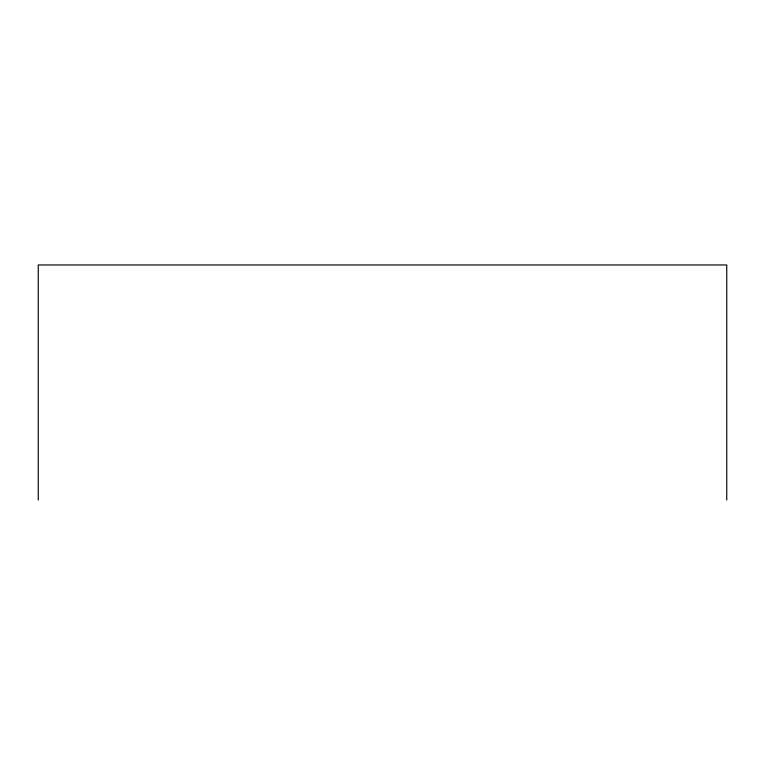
<?xml version="1.0" encoding="UTF-8"?>
<svg xmlns="http://www.w3.org/2000/svg" width="765" height="765" viewBox="0 0 765 765"><rect width="100%" height="100%" fill="white"/><g stroke="black" fill="none" stroke-linecap="round" stroke-linejoin="round"><path stroke-width="1.15" d="M726.75 500.033L726.75 264.967L38.25 264.967L38.25 500.033"/></g></svg>
